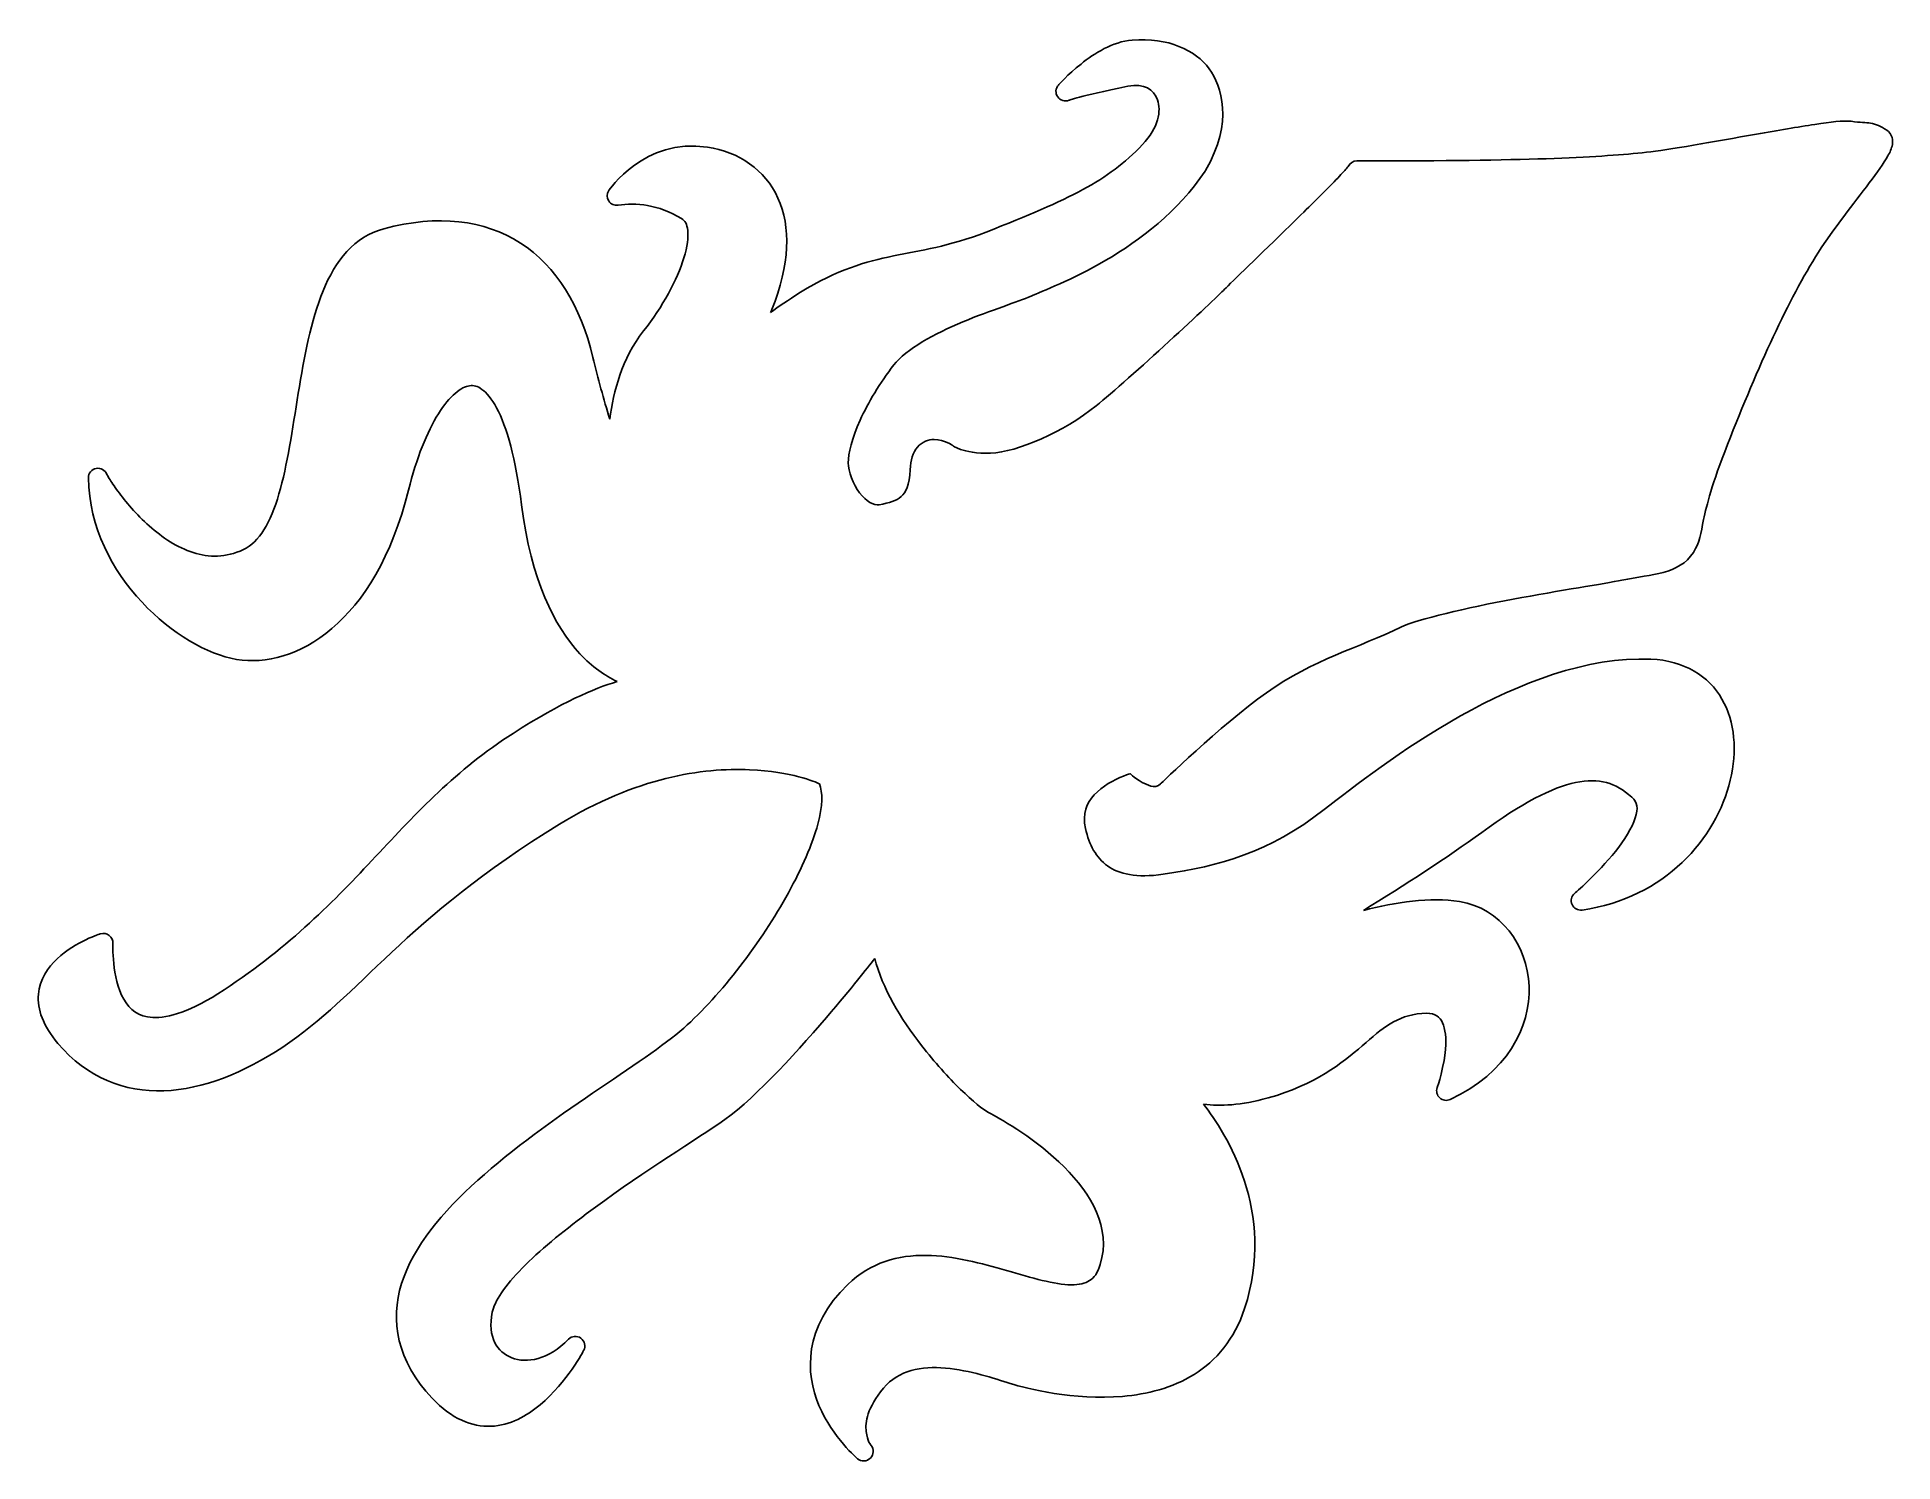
# Model space of a CAD drawing. Extents: x 0 to 89.2, y 0 to 68.5.
import ezdxf

# ---------------------------------------------------------------- set-up
doc = ezdxf.new("R2010")
doc.units = 0
doc.layers.add('Layer_1', color=7, linetype='CONTINUOUS')

msp = doc.modelspace()

# ---------------------------------------------------------------- linework, layer by layer
at = {"layer": 'Layer_1', "color": 7}
msp.add_lwpolyline([(52.638108, 68.36047)], close=True, dxfattribs=at)
for points in [[(52.638113, 68.36047), (51.682453, 68.28107), (50.824857, 67.72262), (50.177175, 67.21008)], [(56.331467, 66.98547), (55.683062, 67.86827), (54.350782, 68.50276), (52.638108, 68.36047)], [(50.177175, 67.21008), (49.529493, 66.69755), (49.087332, 66.20032), (49.087332, 66.20032)], [(56.165451, 62.09094), (57.501388, 64.43483), (56.945794, 66.14908), (56.331467, 66.98547)], [(49.087332, 66.20032), (48.944686, 66.041944), (48.930267, 65.80606), (49.05256, 65.631488)], [(49.59905, 65.46985), (49.59905, 65.46985), (50.005031, 65.63623), (52.425222, 66.13977)], [(52.425222, 66.13977), (53.227764, 66.29754), (53.666079, 65.99053), (53.84905, 65.47961)], [(49.05256, 65.631488), (49.174852, 65.456917), (49.401473, 65.389888), (49.59905, 65.46985)], [(53.84905, 65.47961), (54.032022, 64.9687), (53.90886, 64.1564), (53.126394, 63.33313)], [(85.44475, 64.30189), (84.64725, 64.18483), (83.662333, 64.01599), (82.640063, 63.83705)], [(87.190844, 64.45423), (86.781663, 64.50363), (86.242251, 64.41893), (85.44475, 64.30189)], [(88.128344, 64.36243), (87.878742, 64.40073), (87.657053, 64.39793), (87.190844, 64.45423)], [(88.907641, 64.0304), (88.619247, 64.21965), (88.377946, 64.32416), (88.128344, 64.36243)], [(32.216237, 63.21594), (29.188524, 63.67468), (27.474049, 61.12805), (27.474049, 61.12805)], [(53.126394, 63.33313), (51.432812, 61.55122), (49.668324, 60.74928), (45.618582, 59.12805)], [(82.640063, 63.83705), (80.595523, 63.47915), (78.389154, 63.07796), (77.349047, 62.96595)], [(89.161547, 63.68079), (89.124677, 63.81125), (89.028114, 63.95134), (88.907641, 64.0304)], [(88.95647, 62.78821), (89.058574, 62.973), (89.137602, 63.13782), (89.173267, 63.33704)], [(89.173267, 63.33704), (89.191097, 63.43664), (89.198417, 63.55032), (89.161547, 63.68079)], [(35.606862, 60.76282), (34.988294, 62.13165), (33.720045, 62.98809), (32.216237, 63.21594)], [(63.433032, 62.55189), (63.255561, 62.551723), (63.094187, 62.448963), (63.018969, 62.28822)], [(64.534594, 62.55189), (64.534594, 62.55189), (63.433032, 62.55189), (63.433032, 62.55189)], [(77.349047, 62.96595), (75.200901, 62.73461), (71.960168, 62.55189), (64.534594, 62.55189)], [(88.065845, 61.49524), (88.43821, 61.98783), (88.752261, 62.41862), (88.95647, 62.78821)], [(51.372484, 57.77843), (53.00258, 58.73337), (54.830346, 60.11006), (56.145921, 62.06164)], [(56.145921, 62.06164), (56.152804, 62.071153), (56.159319, 62.080926), (56.165451, 62.09094)], [(62.796315, 62.03233), (62.63762, 61.85759), (62.413748, 61.62378), (62.149831, 61.35459)], [(62.979909, 62.24522), (62.938149, 62.19372), (62.875662, 62.1197), (62.796315, 62.03233)], [(63.018969, 62.28822), (63.046939, 62.34842), (63.021669, 62.29722), (62.979909, 62.24522)], [(27.474049, 61.12805), (27.373578, 60.976729), (27.372112, 60.780311), (27.470312, 60.627507)], [(35.309987, 55.4054), (36.194647, 57.56501), (36.22543, 59.39399), (35.606862, 60.76282)], [(62.149831, 61.35459), (61.621995, 60.81623), (60.928571, 60.13253), (60.224049, 59.44444)], [(85.61858, 58.15735), (86.340762, 59.29337), (87.321116, 60.51007), (88.065845, 61.49524)], [(23.227955, 58.60461), (21.502559, 59.71471), (19.261647, 59.98443), (16.665455, 59.29211)], [(27.470312, 60.627507), (27.568513, 60.474703), (27.74779, 60.39444), (27.927174, 60.42297)], [(27.927174, 60.42297), (28.76531, 60.55767), (29.852254, 60.45777), (30.976002, 59.7804)], [(30.976002, 59.7804), (31.140817, 59.6811), (31.236012, 59.52579), (31.270924, 59.20227)], [(16.665455, 59.29211), (15.235886, 58.9109), (14.330731, 57.74027), (13.741627, 56.30383)], [(31.270924, 59.20227), (31.305834, 58.87875), (31.246764, 58.41695), (31.087331, 57.89172)], [(45.618582, 59.12805), (43.779438, 58.42922), (42.481173, 58.25537), (41.153738, 57.98352)], [(60.224049, 59.44444), (58.815006, 58.06826), (57.390928, 56.70681), (57.075612, 56.38194)], [(26.716237, 53.10852), (26.128934, 55.57864), (24.953352, 57.49452), (23.227955, 58.60461)], [(41.153738, 57.98352), (39.824196, 57.71124), (38.472407, 57.33107), (36.688894, 56.23352)], [(81.247486, 48.91321), (82.746563, 52.71086), (84.161795, 55.86578), (85.61858, 58.15735)], [(31.087331, 57.89172), (30.768453, 56.84127), (30.062763, 55.53948), (29.149831, 54.3761)], [(47.776781, 56.05382), (48.274896, 56.27606), (49.742387, 56.82349), (51.372484, 57.77843)], [(13.741627, 56.30383), (13.152524, 54.8674), (12.835117, 53.12354), (12.552174, 51.38587)], [(36.688894, 56.23352), (36.052628, 55.84197), (35.661936, 55.55926), (35.253347, 55.26672)], [(57.075612, 56.38194), (56.597712, 55.88956), (52.475475, 52.04191), (50.901784, 50.77647)], [(35.253347, 55.26672), (35.276427, 55.32322), (35.285197, 55.34482), (35.309987, 55.4054)], [(44.491624, 54.81359), (45.850975, 55.38081), (47.154272, 55.77608), (47.776781, 56.05382)], [(41.177171, 52.74328), (41.759614, 53.49414), (43.132274, 54.24637), (44.491624, 54.81359)], [(29.149831, 54.3761), (28.091957, 53.02801), (27.711099, 51.48391), (27.520924, 50.14368)], [(27.520924, 50.14368), (27.228248, 51.09438), (26.959642, 52.08479), (26.716237, 53.10852)], [(39.556078, 50.08703), (39.942242, 50.93601), (40.506356, 51.87849), (41.177171, 52.74328)], [(19.282641, 50.39563), (19.824372, 51.26582), (20.391491, 51.69461), (20.786547, 51.74329)], [(20.786547, 51.74329), (20.984075, 51.76759), (21.160033, 51.72719), (21.378344, 51.56946)], [(12.552174, 51.38587), (12.269231, 49.64819), (12.022887, 47.91467), (11.622487, 46.54211)], [(21.378344, 51.56946), (21.596655, 51.41171), (21.845347, 51.12322), (22.085375, 50.67297)], [(17.849047, 46.72571), (18.230151, 48.26167), (18.74091, 49.52544), (19.282641, 50.39563)], [(22.085375, 50.67297), (22.565433, 49.77248), (23.00516, 48.24641), (23.284594, 46.02258)], [(38.985765, 48.04406), (38.973105, 48.468), (39.169913, 49.23805), (39.556078, 50.08703)], [(50.901784, 50.77647), (49.350928, 49.52939), (47.122607, 48.54661), (45.829518, 48.50303)], [(43.110765, 49.15929), (42.853304, 49.15931), (42.527741, 49.05183), (42.309984, 48.79015)], [(43.991624, 48.87804), (43.991624, 48.87804), (43.625686, 49.15925), (43.110765, 49.15929)], [(42.309984, 48.79015), (42.092227, 48.52847), (41.986234, 48.17083), (41.962328, 47.70226)], [(44.026784, 48.85264), (44.015472, 48.861658), (44.003739, 48.870134), (43.991624, 48.87804)], [(44.386159, 48.68467), (44.099288, 48.78496), (44.026784, 48.85264), (44.026784, 48.85264)], [(45.829518, 48.50303), (45.139695, 48.47973), (44.673029, 48.58433), (44.386159, 48.68467)], [(80.102954, 45.31555), (80.245153, 45.99412), (80.503644, 47.02877), (81.247486, 48.91321)], [(2.835561, 47.769057), (2.618487, 47.728327), (2.461476, 47.53837), (2.462329, 47.31751)], [(2.462329, 47.31751), (2.496359, 44.91908), (3.616905, 42.84987), (5.040453, 41.33313)], [(3.347094, 47.48352), (3.267827, 47.689667), (3.052635, 47.809787), (2.835561, 47.769057)], [(3.364674, 47.45422), (3.356074, 47.46972), (3.350244, 47.47732), (3.347094, 47.48352)], [(3.46819, 47.27844), (3.42099, 47.35424), (3.38622, 47.4152), (3.364674, 47.45422)], [(3.884205, 46.66907), (3.703995, 46.91409), (3.562581, 47.12689), (3.46819, 47.27844)], [(39.534593, 46.59484), (39.218574, 47.0135), (38.998715, 47.61029), (38.985765, 48.04406)], [(41.962328, 47.70226), (41.924128, 46.95353), (41.747954, 46.61517), (41.526781, 46.4132)], [(5.386159, 45.0011), (4.762915, 45.55694), (4.244626, 46.17902), (3.884205, 46.66907)], [(9.581469, 38.58899), (12.384567, 38.11301), (16.254683, 40.29994), (17.849047, 46.72571)], [(11.622487, 46.54211), (11.222087, 45.16956), (10.672389, 44.21593), (9.909596, 43.86438)], [(40.475999, 46.02453), (40.205897, 45.98023), (39.850613, 46.17618), (39.534593, 46.59484)], [(41.526781, 46.4132), (41.305607, 46.21123), (40.960162, 46.10389), (40.475999, 46.02453)], [(23.284594, 46.02258), (23.742828, 42.3758), (24.860716, 40.17529), (26.087329, 38.86047)], [(7.49944, 43.71985), (6.7361, 43.95962), (6.009402, 44.44526), (5.386159, 45.0011)], [(79.61272, 43.73157), (79.923436, 44.22589), (79.960756, 44.63698), (80.102954, 45.31555)], [(9.909596, 43.86438), (9.053217, 43.4697), (8.26278, 43.48008), (7.49944, 43.71985)], [(78.163501, 42.77258), (78.741499, 42.9281), (79.27796, 43.199), (79.61272, 43.73157)], [(70.944751, 41.47961), (73.180797, 41.89685), (75.357585, 42.2334), (76.171314, 42.39368)], [(76.171314, 42.39368), (76.931387, 42.54339), (77.585504, 42.61707), (78.163501, 42.77258)], [(5.040453, 41.33313), (6.464002, 39.81639), (8.175898, 38.82768), (9.581469, 38.58899)], [(65.554126, 40.13391), (66.382834, 40.53397), (68.708706, 41.06238), (70.944751, 41.47961)], [(59.089283, 36.98352), (61.303641, 38.56752), (63.559509, 39.17099), (65.554126, 40.13391)], [(26.087329, 38.86047), (26.684541, 38.22032), (27.302883, 37.80131), (27.870532, 37.52063)], [(77.565845, 38.59876), (71.376056, 38.84634), (64.604703, 33.49419), (61.864673, 31.36829)], [(80.981861, 36.68079), (80.351721, 37.78088), (79.1697, 38.5346), (77.565845, 38.59876)], [(27.870532, 37.52063), (26.736485, 37.17234), (25.266969, 36.56121), (22.876391, 35.0304)], [(53.999439, 32.60266), (53.999439, 32.60266), (56.85439, 35.38484), (59.089283, 36.98352)], [(81.382251, 32.77844), (81.71665, 34.1786), (81.612001, 35.58069), (80.981861, 36.68079)], [(22.876391, 35.0304), (20.127427, 33.2701), (18.250728, 31.22409), (16.268969, 29.11243)], [(25.108813, 30.66516), (28.811464, 32.93304), (31.990598, 33.38281), (34.245532, 33.2804)], [(34.245532, 33.2804), (36.279325, 33.188), (37.385292, 32.70597), (37.610766, 32.60266)], [(52.214283, 32.97961), (52.429989, 33.06331), (52.527736, 33.08182), (52.552173, 33.08704)], [(52.552173, 33.08704), (52.633803, 33.00884), (52.896236, 32.72107), (53.526783, 32.49915)], [(37.610766, 32.60266), (37.756205, 32.20885), (37.762723, 31.53841), (37.522876, 30.6593)], [(50.813892, 32.07532), (51.189454, 32.49131), (51.75594, 32.80167), (52.214283, 32.97961)], [(53.526783, 32.49915), (53.691185, 32.440731), (53.874501, 32.480877), (53.999439, 32.60266)], [(69.433033, 30.27258), (71.345366, 31.67386), (72.81791, 32.43767), (73.948658, 32.66907)], [(73.948658, 32.66907), (75.079405, 32.90046), (75.85978, 32.66307), (76.64397, 31.96985)], [(74.257251, 26.53821), (78.247033, 27.10817), (80.713454, 29.97812), (81.382251, 32.77844)], [(50.392017, 30.46008), (50.228678, 31.18274), (50.438327, 31.65933), (50.813892, 32.07532)], [(61.864673, 31.36829), (59.192168, 29.29479), (56.848466, 28.65555), (54.130298, 28.25891)], [(76.64397, 31.96985), (76.935182, 31.71224), (76.958761, 31.44206), (76.811939, 30.9679)], [(11.800219, 19.95032), (15.548728, 22.43309), (17.609321, 26.07172), (25.108813, 30.66516)], [(37.522876, 30.6593), (37.261482, 29.70122), (36.761231, 28.55282), (36.108814, 27.36633)], [(51.448658, 28.6593), (50.89611, 29.04909), (50.571462, 29.66618), (50.392017, 30.46008)], [(76.811939, 30.9679), (76.665117, 30.49373), (76.296624, 29.90571), (75.86272, 29.36047)], [(63.747486, 26.52063), (65.745655, 27.74508), (67.750281, 29.03953), (69.433033, 30.27258)], [(16.268969, 29.11243), (14.28721, 27.00077), (12.197169, 24.81861), (8.98186, 22.69837)], [(54.130298, 28.25891), (52.829043, 28.06902), (52.001206, 28.26951), (51.448658, 28.6593)], [(75.86272, 29.36047), (74.994912, 28.27), (73.897876, 27.34094), (73.897876, 27.34094)], [(36.108814, 27.36633), (34.803979, 24.99336), (32.882559, 22.46217), (31.075611, 20.86047)], [(68.36858, 26.95032), (66.956336, 27.18116), (65.293196, 26.91612), (63.747486, 26.52063)], [(71.71233, 22.88001), (71.63412, 24.85673), (70.337569, 26.62846), (68.36858, 26.95032)], [(73.897876, 27.34094), (73.742058, 27.209332), (73.692144, 26.990493), (73.775485, 26.804337)], [(73.775485, 26.804337), (73.858825, 26.618181), (74.055301, 26.509648), (74.257251, 26.53821)], [(3.046313, 25.39563), (3.046313, 25.39563), (1.854041, 25.03671), (0.958422, 24.19446)], [(3.467691, 25.319868), (3.348434, 25.413319), (3.190654, 25.441688), (3.046313, 25.39563)], [(3.642016, 24.92883), (3.652223, 25.079997), (3.586949, 25.226416), (3.467691, 25.319868)], [(0.958422, 24.19446), (0.510613, 23.77333), (0.118958, 23.20291), (0.058032, 22.48743)], [(4.159594, 22.25501), (3.570182, 23.2682), (3.642016, 24.92883), (3.642016, 24.92883)], [(37.934986, 21.37024), (39.238377, 22.88474), (39.851507, 23.68875), (40.265064, 24.21594)], [(40.265064, 24.21594), (40.607635, 22.78864), (41.512628, 21.31448), (42.513111, 20.02454)], [(0.058032, 22.48743), (-0.002895, 21.77194), (0.279806, 20.96928), (0.993579, 20.12805)], [(8.98186, 22.69837), (7.397066, 21.65332), (6.283022, 21.33386), (5.561938, 21.37219)], [(67.919361, 17.43274), (70.64478, 18.69874), (71.790538, 20.90329), (71.71233, 22.88001)], [(5.561938, 21.37219), (4.840854, 21.41049), (4.4543, 21.74841), (4.159594, 22.25501)], [(63.692798, 20.01282), (64.672496, 20.85405), (65.316024, 21.46243), (66.561939, 21.56751)], [(66.561939, 21.56751), (67.138735, 21.61611), (67.336713, 21.47071), (67.495533, 21.2218)], [(31.075611, 20.86047), (29.218268, 19.21411), (24.560343, 16.59844), (21.17522, 13.54602)], [(32.76897, 16.26282), (34.275003, 17.26684), (36.266641, 19.43168), (37.934986, 21.37024)], [(67.495533, 21.2218), (67.654352, 20.97287), (67.727288, 20.52975), (67.70647, 20.04211)], [(0.993579, 20.12805), (2.398187, 18.47261), (4.207074, 17.77924), (6.091235, 17.84876)], [(6.091235, 17.84876), (7.975396, 17.91826), (9.933135, 18.71369), (11.800219, 19.95032)], [(42.513111, 20.02454), (43.139863, 19.21645), (43.800546, 18.48762), (44.386158, 17.91711)], [(59.163501, 17.50501), (61.446244, 18.14487), (62.7131, 19.17159), (63.692798, 20.01282)], [(67.70647, 20.04211), (67.66483, 19.06684), (67.294361, 18.0011), (67.294361, 18.0011)], [(44.386158, 17.91711), (44.971769, 17.34661), (45.452159, 16.94186), (45.849048, 16.73547)], [(67.294361, 18.0011), (67.232243, 17.827146), (67.280792, 17.632904), (67.417448, 17.508632)], [(56.063892, 17.20032), (56.879421, 17.11022), (57.844016, 17.13522), (59.163501, 17.50501)], [(58.036548, 7.38001), (59.57545, 12.0247), (57.139965, 15.81422), (56.063892, 17.20032)], [(67.417448, 17.508632), (67.554105, 17.384359), (67.752073, 17.354426), (67.919361, 17.43274)], [(26.392017, 11.92688), (28.726035, 13.67302), (31.3526, 15.31857), (32.76897, 16.26282)], [(45.849048, 16.73547), (46.409041, 16.44428), (48.048857, 15.50433), (49.36272, 14.19055)], [(21.17522, 13.54602), (19.482659, 12.01981), (18.08396, 10.373), (17.517017, 8.58508)], [(49.36272, 14.19055), (50.676583, 12.87677), (51.626805, 11.2678), (51.101001, 9.5011)], [(23.313892, 9.32337), (24.132658, 10.15517), (25.225008, 11.05381), (26.392017, 11.92688)], [(42.731861, 9.93665), (41.405842, 9.95665), (40.061451, 9.60696), (38.96233, 8.54016)], [(46.599048, 9.20422), (45.386174, 9.55259), (44.05788, 9.91667), (42.731861, 9.93665)], [(21.872486, 7.20227), (21.971056, 7.70745), (22.495126, 8.49156), (23.313892, 9.32337)], [(49.696704, 8.52063), (48.919444, 8.52963), (47.811922, 8.85586), (46.599048, 9.20422)], [(51.101001, 9.5011), (50.976172, 9.08167), (50.803816, 8.86313), (50.589283, 8.72376)], [(17.517017, 8.58508), (16.950074, 6.79717), (17.300167, 4.86413), (18.985767, 3.06946)], [(38.96233, 8.54016), (36.840206, 6.48045), (36.91523, 4.27553), (37.579517, 2.71985)], [(50.589283, 8.72376), (50.374749, 8.58438), (50.085335, 8.51631), (49.696704, 8.52063)], [(22.809986, 5.01087), (22.101856, 5.29008), (21.636742, 5.99409), (21.872486, 7.20227)], [(55.610767, 4.21399), (56.663397, 4.87178), (57.546278, 5.90028), (58.036548, 7.38001)], [(25.538501, 5.9054), (24.568086, 4.90466), (23.518116, 4.73165), (22.809986, 5.01087)], [(24.177173, 2.75891), (25.476836, 3.84655), (26.270923, 5.37415), (26.270923, 5.37415)], [(26.132911, 5.954388), (25.94988, 6.087146), (25.697328, 6.066332), (25.538501, 5.9054)], [(26.270923, 5.37415), (26.37458, 5.575098), (26.315942, 5.821629), (26.132911, 5.954388)], [(40.683033, 3.55579), (41.411124, 4.42664), (42.49144, 4.61478), (43.659595, 4.51672)], [(43.659595, 4.51672), (44.827751, 4.41862), (46.011615, 4.0165), (46.776783, 3.77844)], [(46.776783, 3.77844), (47.574109, 3.53038), (49.816421, 2.95834), (52.171314, 3.1593)], [(52.171314, 3.1593), (53.34876, 3.25978), (54.558137, 3.5562), (55.610767, 4.21399)], [(18.985767, 3.06946), (19.911785, 2.08352), (20.900132, 1.6806), (21.815845, 1.7218)], [(21.815845, 1.7218), (22.731559, 1.763), (23.527342, 2.21509), (24.177173, 2.75891)], [(37.579517, 2.71985), (38.243804, 1.16416), (39.433033, 0.16126), (39.433033, 0.16126)], [(39.847095, 1.46399), (39.797915, 1.91999), (39.893055, 2.61092), (40.683033, 3.55579)], [(40.079517, 0.80383), (40.079517, 0.80383), (39.896275, 1.00799), (39.847095, 1.46399)], [(39.433033, 0.16126), (39.614399, 0.009169), (39.881816, 0.020479), (40.049693, 0.187339)], [(40.049693, 0.187339), (40.217571, 0.3542), (40.230504, 0.621544), (40.079517, 0.80383)]]:
    msp.add_open_spline(points, degree=3, dxfattribs=at)

doc.saveas('drawing.dxf')
